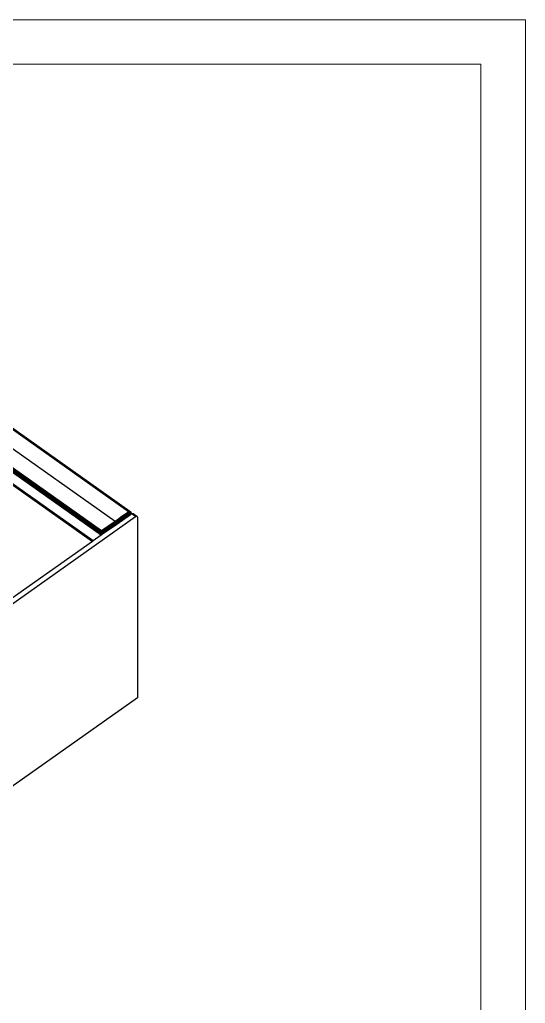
# Model space of a CAD drawing. Header units: inches. Extents: x 12 to 4609, y 5 to 3256.
# Drawn here: x 3728 to 4609, y 1541 to 3256 of the extents above; entities that cross this region are included whole.
import ezdxf

# ---------------------------------------------------------------- set-up
doc = ezdxf.new("R2010")
doc.units = ezdxf.units.IN
doc.header["$MEASUREMENT"] = 0
doc.layers.add('tabelka', color=155, linetype='Continuous')

msp = doc.modelspace()

# ---------------------------------------------------------------- linework, layer by layer
for p, q in [((3917.9, 2398.3), (3235.9, 2880.6)), ((3236.4, 2880.9), (3918.4, 2398.6)), ((3918.9, 2398.9), (3236.9, 2881.1)), ((3237.3, 2881.3), (3919.3, 2399)), ((3237.8, 2881.3), (3919.8, 2399.1)), ((3238.2, 2881.3), (3920.2, 2399.1)), ((3238.8, 2881), (3920.5, 2399)), ((3212.5, 2864.1), (3894.5, 2381.8)), ((3183.4, 2846.1), (3871.2, 2359.8)), ((3183.7, 2846.2), (3871.2, 2360.1)), ((3184.1, 2846.5), (3871.2, 2360.6)), ((3184.6, 2846.7), (3871.2, 2361.2)), ((3185, 2846.9), (3871.2, 2361.7)), ((3185.5, 2847), (3871.2, 2362.2)), ((3186.4, 2847.3), (3871.2, 2363.1)), ((3187.3, 2847.4), (3871.2, 2363.9)), ((3871.2, 2364.6), (3188.3, 2847.5)), ((3189.2, 2847.6), (3871.2, 2365.3)), ((3182.1, 2844.3), (3870.7, 2357.4)), ((3870.5, 2357.3), (3182.1, 2844)), ((3182.2, 2844.6), (3870.9, 2357.6)), ((3182.3, 2844.8), (3871.1, 2357.7)), ((3182.4, 2845), (3871.2, 2357.9)), ((3182.5, 2845.1), (3871.2, 2358.1)), ((3182.6, 2845.3), (3871.2, 2358.3)), ((3182.8, 2845.5), (3871.2, 2358.7)), ((3183, 2845.7), (3871.2, 2359.1)), ((3871.2, 2359.4), (3183.2, 2845.9)), ((3182.1, 2824.2), (3856.5, 2347.4)), ((3856.3, 2347.3), (3182.1, 2823.9)), ((3182.2, 2823.7), (3856.1, 2347.1)), ((3182.3, 2823.5), (3856, 2347.1)), ((3182.4, 2823.3), (3855.9, 2347)), ((3182.5, 2823.1), (3855.9, 2347)), ((3855.8, 2346.9), (3182.6, 2823)), ((3855.7, 2346.9), (3182.8, 2822.7)), ((3855.7, 2346.8), (3183.6, 2822)), ((3183.6, 2822), (3855.7, 2346.8)), ((3208.3, 2803.8), (3855.1, 2346.4)), ((3230.2, 1894.6), (3930.2, 2389.6)), ((3894.5, 2381.8), (3906.2, 2390.1)), ((3918.4, 2397.9), (3895.4, 2381)), ((3918.9, 2397.5), (3895.4, 2381)), ((3895.4, 2381), (3919.3, 2396.9)), ((3906.2, 2390.1), (3895.4, 2381)), ((3919.3, 2396.9), (3896.3, 2380.1)), ((3919.8, 2396.4), (3896.3, 2380.1)), ((3896.3, 2380.1), (3920.2, 2395.8)), ((3897, 2379), (3920.2, 2395.8)), ((3920.5, 2395.2), (3897, 2379)), ((3920.8, 2394.6), (3897, 2379)), ((3920.8, 2394.6), (3897.6, 2377.9)), ((3897.6, 2377.9), (3921.1, 2394)), ((3921.1, 2394), (3897.9, 2376.8)), ((3897.9, 2376.8), (3921.3, 2393.4)), ((3921.3, 2393.2), (3900.1, 2378.3)), ((3906.2, 2390.1), (3917.9, 2398.3)), ((3918.4, 2397.9), (3906.2, 2390.1)), ((3918.4, 2398.6), (3917.9, 2398.3)), ((3918.4, 2397.9), (3917.9, 2398.3)), ((3918.9, 2398.9), (3918.4, 2398.6)), ((3918.4, 2397.9), (3918.4, 2398.6)), ((3919.2, 2398.2), (3918.4, 2398.6)), ((3918.4, 2397.9), (3919.2, 2398.2)), ((3918.9, 2397.5), (3918.4, 2397.9)), ((3919.3, 2399), (3918.9, 2398.9)), ((3918.9, 2398.9), (3919.2, 2398.2)), ((3919.2, 2398.2), (3918.9, 2397.5)), ((3919.3, 2396.9), (3918.9, 2397.5)), ((3918.9, 2397.5), (3919.9, 2397.5)), ((3919.3, 2399), (3919.2, 2398.2)), ((3919.9, 2398.4), (3919.2, 2398.2)), ((3919.2, 2398.2), (3919.9, 2397.5)), ((3919.8, 2399.1), (3919.3, 2399)), ((3919.3, 2399), (3919.9, 2398.4)), ((3919.3, 2396.9), (3919.9, 2397.5)), ((3919.8, 2396.4), (3919.3, 2396.9)), ((3919.3, 2396.9), (3920.4, 2396.7)), ((3920.2, 2399.1), (3919.8, 2399.1)), ((3919.8, 2399.1), (3920.5, 2398.5)), ((3919.9, 2398.4), (3919.8, 2399.1)), ((3919.8, 2396.4), (3920.4, 2396.7)), ((3920.2, 2395.8), (3919.8, 2396.4)), ((3919.8, 2396.4), (3920.9, 2395.8)), ((3920.5, 2398.5), (3919.9, 2398.4)), ((3919.9, 2398.4), (3920.5, 2397.7)), ((3919.9, 2397.5), (3920.5, 2397.7)), ((3919.9, 2397.5), (3920.4, 2396.7)), ((3920.5, 2398.5), (3920.2, 2399.1)), ((3921, 2398.5), (3920.2, 2399.1)), ((3920.5, 2399), (3920.2, 2399.1)), ((3920.5, 2395.2), (3920.2, 2395.8)), ((3920.2, 2395.8), (3920.9, 2395.8)), ((3920.4, 2396.7), (3921, 2396.9)), ((3920.4, 2396.7), (3920.9, 2395.8)), ((3920.8, 2398.8), (3920.5, 2399)), ((3920.5, 2399), (3921.4, 2398.2)), ((3920.5, 2399), (3921, 2398.5)), ((3921, 2398.5), (3920.5, 2398.5)), ((3920.5, 2398.5), (3921, 2397.8)), ((3920.5, 2397.7), (3921, 2397.8)), ((3920.5, 2397.7), (3921, 2396.9)), ((3920.9, 2395.8), (3920.5, 2395.2)), ((3920.8, 2394.6), (3920.5, 2395.2)), ((3920.5, 2395.2), (3921.2, 2394.9)), ((3920.8, 2398.8), (3921.4, 2398.2)), ((3920.8, 2394.6), (3921.2, 2394.9)), ((3921.1, 2394), (3920.8, 2394.6)), ((3920.8, 2394.6), (3921.4, 2394)), ((3920.9, 2395.8), (3921.3, 2396)), ((3920.9, 2395.8), (3921.2, 2394.9)), ((3921.4, 2398.2), (3921, 2398.5)), ((3921, 2398.5), (3921.5, 2397.8)), ((3921, 2397.8), (3921.5, 2397.8)), ((3921, 2397.8), (3921.5, 2397)), ((3921, 2396.9), (3921.5, 2397)), ((3921, 2396.9), (3921.3, 2396)), ((3921.3, 2393.4), (3921.1, 2394)), ((3921.1, 2394), (3921.4, 2394)), ((3921.1, 2394), (3921.4, 2393.3)), ((3921.2, 2394.9), (3921.6, 2395)), ((3921.2, 2394.9), (3921.4, 2394)), ((3921.3, 2396), (3921.8, 2396.1)), ((3921.3, 2396), (3921.6, 2395)), ((3921.3, 2393.2), (3921.3, 2393.4)), ((3921.3, 2393.4), (3921.3, 2393.3)), ((3921.4, 2393.3), (3921.3, 2393.3)), ((3921.3, 2393.3), (3921.3, 2393.2)), ((3921.8, 2397.9), (3921.4, 2398.2)), ((3921.4, 2398.2), (3921.9, 2397.5)), ((3921.4, 2394), (3921.6, 2394.1)), ((3921.4, 2394), (3921.4, 2393.9)), ((3921.4, 2393.9), (3921.4, 2393.3)), ((3921.6, 2393.5), (3921.4, 2393.3)), ((3921.4, 2393.3), (3921.4, 2393.3)), ((3921.5, 2397.8), (3921.9, 2397.5)), ((3921.5, 2397.8), (3921.9, 2396.9)), ((3921.5, 2397), (3921.9, 2396.9)), ((3921.5, 2397), (3921.8, 2396.1)), ((3921.6, 2395), (3921.9, 2395.1)), ((3921.6, 2395), (3921.6, 2394.1)), ((3921.6, 2394.1), (3921.9, 2394.1)), ((3921.6, 2394.1), (3921.6, 2393.5)), ((3921.8, 2393.6), (3921.6, 2393.5)), ((3921.8, 2397.9), (3922.2, 2397.2)), ((3921.8, 2396.1), (3922.1, 2396)), ((3921.8, 2396.1), (3921.9, 2395.1)), ((3921.9, 2394.1), (3921.8, 2393.6)), ((3922, 2393.7), (3921.8, 2393.6)), ((3921.9, 2397.5), (3922.2, 2397.2)), ((3921.9, 2397.5), (3922.3, 2396.7)), ((3921.9, 2396.9), (3922.3, 2396.7)), ((3921.9, 2396.9), (3922.1, 2396)), ((3921.9, 2395.1), (3922.2, 2395.1)), ((3921.9, 2395.1), (3921.9, 2394.1)), ((3921.9, 2394.1), (3922.1, 2394.1)), ((3922.1, 2394.1), (3922, 2393.7)), ((3922.2, 2393.9), (3922, 2393.7)), ((3922.1, 2396), (3922.4, 2395.9)), ((3922.1, 2396), (3922.2, 2395.1)), ((3922.2, 2395.1), (3922.1, 2394.1)), ((3922.1, 2394.1), (3922.3, 2394)), ((3922.2, 2397.2), (3922.5, 2396.4)), ((3922.2, 2395.1), (3922.4, 2394.9)), ((3922.3, 2394), (3922.2, 2393.9)), ((3922.3, 2393.9), (3922.2, 2393.9)), ((3922.3, 2396.7), (3922.5, 2396.4)), ((3922.3, 2396.7), (3922.4, 2395.9)), ((3922.4, 2394.9), (3922.3, 2394)), ((3922.3, 2394), (3922.3, 2393.9)), ((3922.3, 2394), (3922.3, 2393.9)), ((3922.4, 2394), (3922.3, 2393.9)), ((3922.3, 2393.9), (3922.3, 2393.9)), ((3922.4, 2395.9), (3922.7, 2395.6)), ((3922.4, 2395.9), (3922.4, 2394.9)), ((3922.4, 2394.9), (3922.6, 2394.7)), ((3922.6, 2394.7), (3922.4, 2394)), ((3922.6, 2394.2), (3922.4, 2394)), ((3922.5, 2396.4), (3922.7, 2396)), ((3922.5, 2396.4), (3922.7, 2395.6)), ((3922.7, 2395.6), (3922.6, 2394.7)), ((3922.6, 2394.7), (3922.7, 2394.4)), ((3922.6, 2394.2), (3922.7, 2394.4)), ((3922.7, 2394.2), (3922.6, 2394.2)), ((3922.8, 2395.2), (3922.7, 2396)), ((3922.7, 2395.6), (3922.8, 2395.2)), ((3922.7, 2394.4), (3922.8, 2395.2)), ((3922.7, 2394.2), (3922.7, 2394.4)), ((3922.7, 2394.4), (3922.7, 2394.2)), ((3922.8, 2394.3), (3922.7, 2394.2)), ((3922.7, 2394.2), (3922.7, 2394.2)), ((3922.8, 2395.2), (3922.9, 2395)), ((3922.8, 2395.2), (3922.8, 2394.3)), ((3922.9, 2394.5), (3922.8, 2394.3)), ((3922.9, 2394.3), (3922.8, 2394.3)), ((3922.8, 2394.3), (3922.8, 2394.3)), ((3922.9, 2395), (3922.9, 2394.5)), ((3923.2, 2394.6), (3922.9, 2394.3)), ((3922.9, 2394.3), (3922.9, 2394.5)), ((3923.2, 2394.6), (3924.3, 2395.2)), ((3930.2, 2389.6), (3923.2, 2394.6)), ((3924.3, 2395.2), (3925.2, 2395.3)), ((3924.3, 2395.2), (3931.3, 2390.2)), ((3925.2, 2395.3), (3926, 2395.1)), ((3925.2, 2395.3), (3932.3, 2390.3)), ((3926, 2395.1), (3933.1, 2390.1)), ((3931.3, 2390.2), (3930.2, 2389.6)), ((3932.3, 2390.3), (3931.3, 2390.2)), ((3933.1, 2390.1), (3932.3, 2390.3)), ((3933.6, 2389.5), (3933.1, 2390.1)), ((3933.8, 2388.5), (3933.6, 2389.5)), ((3933.8, 2388.5), (3933.8, 2073.9)), ((3871.2, 2365.3), (3894.5, 2381.8)), ((3871.2, 2364.6), (3894.5, 2381.8)), ((3895.4, 2381), (3871.2, 2363.1)), ((3871.2, 2364.6), (3895.4, 2381)), ((3871.2, 2363.9), (3895.4, 2381)), ((3896.3, 2380.1), (3871.2, 2361.7)), ((3871.2, 2363.1), (3896.3, 2380.1)), ((3896.3, 2380.1), (3871.2, 2362.2)), ((3871.2, 2361.7), (3897, 2379)), ((3871.2, 2360.1), (3897, 2379)), ((3897, 2379), (3871.2, 2360.6)), ((3897, 2379), (3871.2, 2361.2)), ((3871.2, 2359.1), (3897.6, 2377.9)), ((3897.6, 2377.9), (3871.2, 2359.4)), ((3897.6, 2377.9), (3871.2, 2359.8)), ((3871.2, 2358.7), (3897.6, 2377.9)), ((3897.6, 2377.9), (3871.2, 2358.3)), ((3897.6, 2377.9), (3871.2, 2360.1)), ((3871.2, 2358.3), (3897.9, 2376.8)), ((3897.9, 2376.8), (3871.2, 2357.9)), ((3897.9, 2376.8), (3871.2, 2358.1)), ((3895.2, 2374.8), (3871.2, 2357.8)), ((3894.5, 2381.8), (3895.4, 2381)), ((3897.9, 2376.8), (3895.2, 2374.8)), ((3897.3, 2376.3), (3895.2, 2374.8)), ((3895.4, 2381), (3896.3, 2380.1)), ((3896.3, 2380.1), (3897, 2379)), ((3897, 2379), (3897.6, 2377.9)), ((3897.9, 2376.8), (3897.3, 2376.3)), ((3898, 2376.7), (3897.3, 2376.3)), ((3897.6, 2377.9), (3897.9, 2376.8)), ((3897.9, 2376.8), (3900.1, 2378.3)), ((3898.5, 2377.1), (3897.9, 2376.8)), ((3897.9, 2376.8), (3898, 2376.7)), ((3898.5, 2377.1), (3898, 2376.7)), ((3900.1, 2378.3), (3898.5, 2377.1)), ((3870.5, 2357.3), (3856.5, 2347.4)), ((3870.7, 2357.4), (3870.5, 2357.3)), ((3870.9, 2357.6), (3870.7, 2357.4)), ((3871.1, 2357.7), (3870.9, 2357.6)), ((3871.2, 2357.8), (3871.1, 2357.7)), ((3871.2, 2364.6), (3871.2, 2365.3)), ((3871.2, 2363.9), (3871.2, 2364.6)), ((3871.2, 2363.1), (3871.2, 2363.9)), ((3871.2, 2362.2), (3871.2, 2363.1)), ((3871.2, 2361.7), (3871.2, 2362.2)), ((3871.2, 2361.2), (3871.2, 2361.7)), ((3871.2, 2360.6), (3871.2, 2361.2)), ((3871.2, 2360.1), (3871.2, 2360.6)), ((3871.2, 2359.8), (3871.2, 2360.1)), ((3871.2, 2359.4), (3871.2, 2359.8)), ((3871.2, 2359.1), (3871.2, 2359.4)), ((3871.2, 2358.7), (3871.2, 2359.1)), ((3871.2, 2358.3), (3871.2, 2358.7)), ((3871.2, 2358.1), (3871.2, 2358.3)), ((3871.2, 2357.9), (3871.2, 2358.1)), ((3871.2, 2357.8), (3871.2, 2357.9)), ((3855.1, 2346.4), (3705.4, 2240.6)), ((3855.7, 2346.8), (3855.1, 2346.4)), ((3855.8, 2346.9), (3855.7, 2346.9)), ((3855.7, 2346.9), (3855.7, 2346.8)), ((3855.7, 2346.8), (3855.7, 2346.8)), ((3855.9, 2347), (3855.8, 2346.9)), ((3856, 2347.1), (3855.9, 2347)), ((3855.9, 2347), (3855.9, 2347)), ((3856.1, 2347.1), (3856, 2347.1)), ((3856.3, 2347.3), (3856.1, 2347.1)), ((3856.5, 2347.4), (3856.3, 2347.3)), ((3933.8, 2073.9), (3226.7, 1573.9))]:
    msp.add_line(p, q)
at = {"layer": 'tabelka', "lineweight": 5}
for points in [[(11.7, 3255.8), (4609.3, 3255.8), (4609.3, 5), (11.7, 5)], [(89.1, 3178.4), (4531.9, 3178.4), (4531.9, 82.4), (89.1, 82.4)]]:
    msp.add_lwpolyline(points, close=True, dxfattribs=at)

doc.saveas('drawing.dxf')
